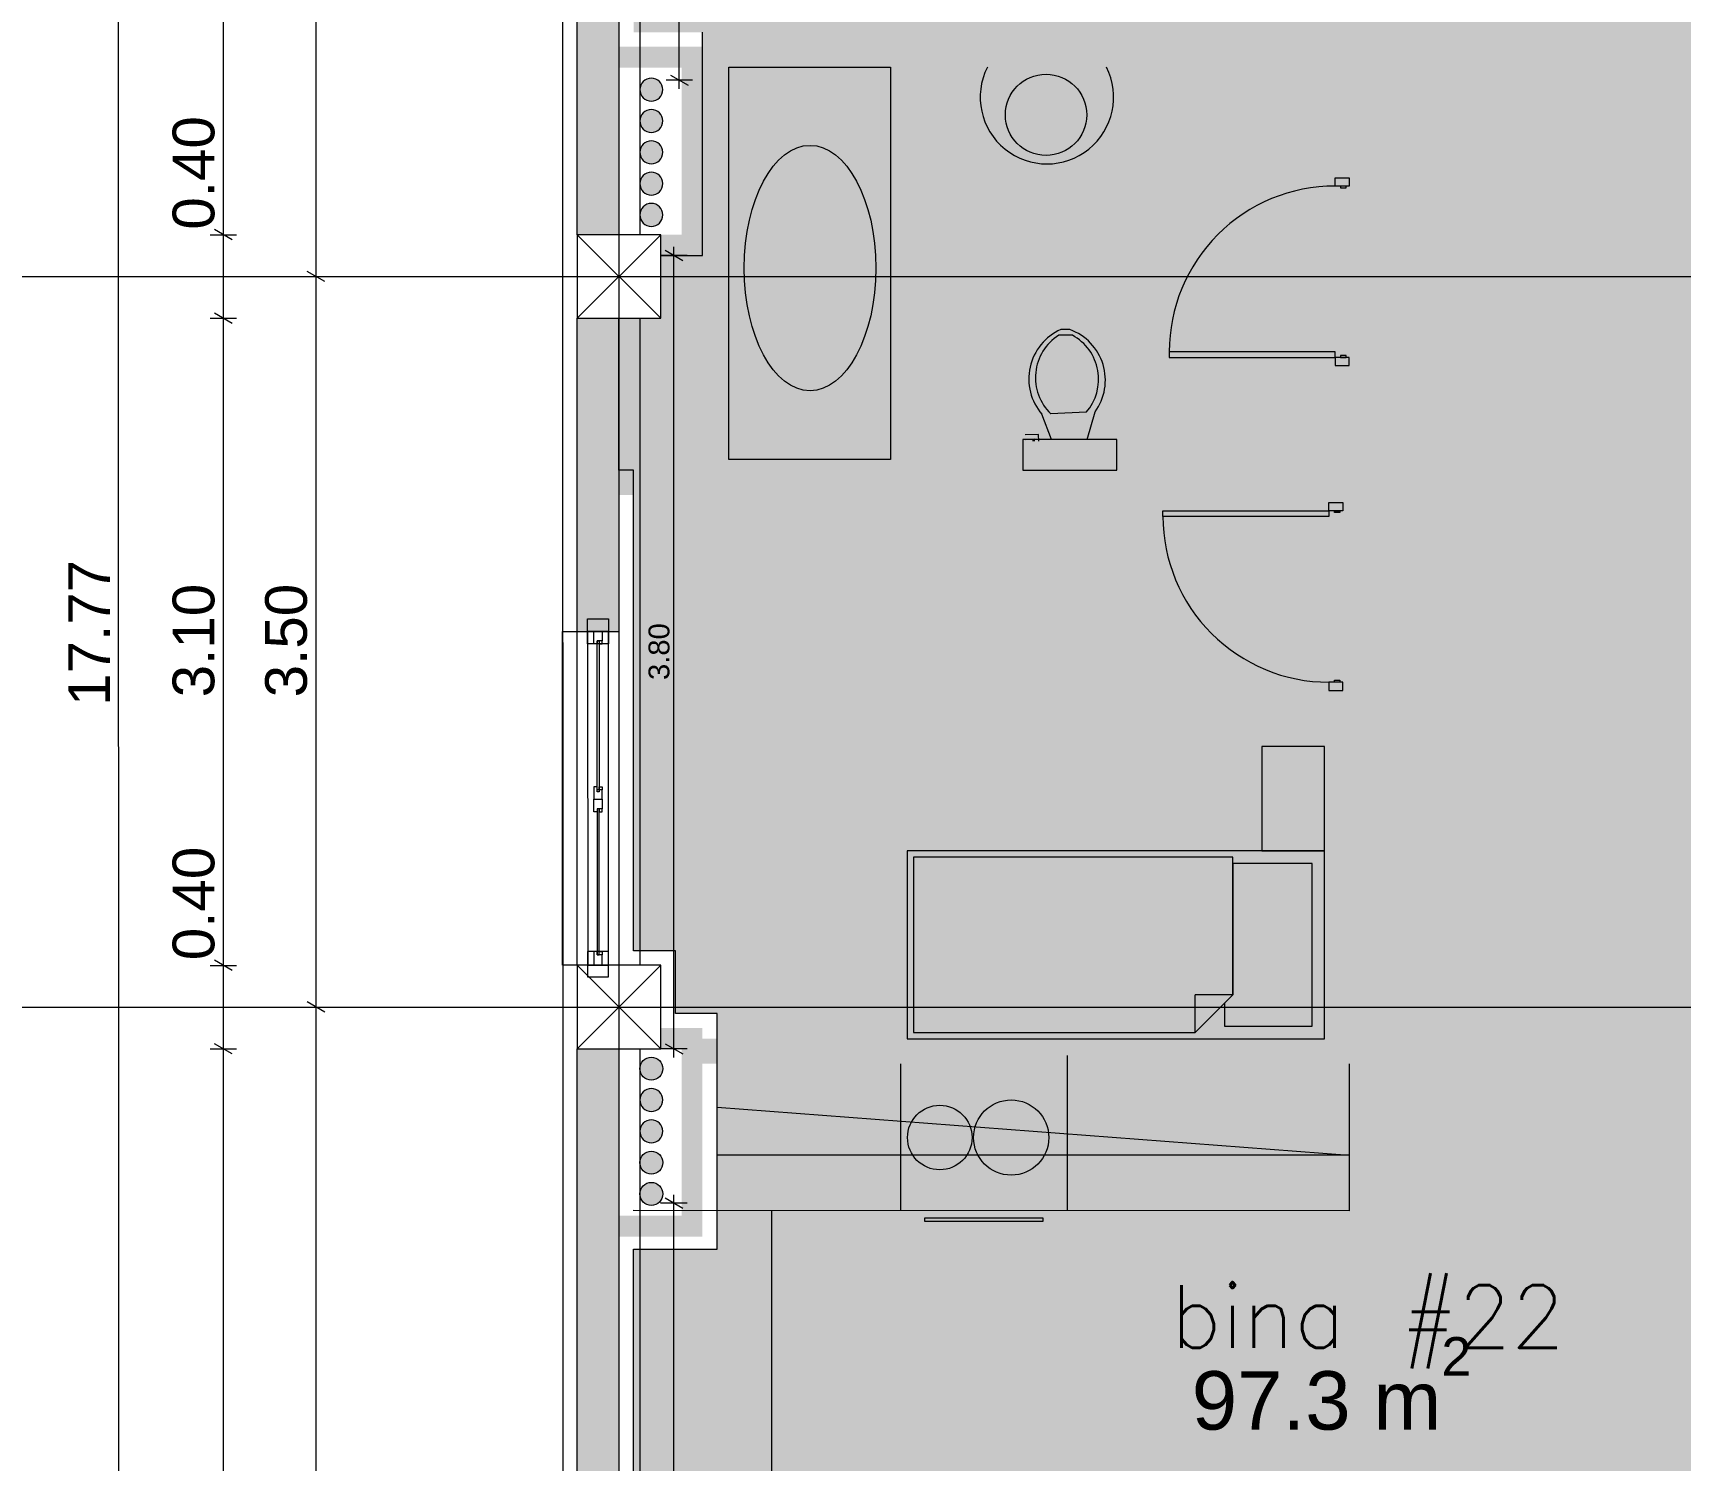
# Model space of a CAD drawing. Header units: millimetres. Extents: x 475616349 to 476941521, y 4620115302 to 4621446928.
# Drawn here: x 476494931 to 476502821, y 4620569665 to 4620576502 of the extents above; entities that cross this region are included whole.
import ezdxf

# ---------------------------------------------------------------- set-up
doc = ezdxf.new("R2010")
doc.units = ezdxf.units.MM
doc.header["$MEASUREMENT"] = 0
for name, color, linetype, lineweight in [('0_Pen_No__7_Pen_No__7_Pen_No__7', 7, 'Continuous', 0), ('2D Drafting - General_Pen_No__1_Pen_No__7', 7, 'Continuous', 0), ('2D Drafting - General_Pen_No__250_Pen_No__7_Pen_No__7', 7, 'Continuous', 0), ('2D Drafting - General_Pen_No__7_Pen_No__7_Pen_No__7', 7, 'Continuous', 0), ('Annotation - Text_Pen_No__7_Pen_No__142', 142, 'Continuous', 0), ('Doors_Pen_No__7_Pen_No__7_Pen_No__7', 7, 'Continuous', 0), ('G-Anno-Nplt_Pen_No__142', 142, 'Continuous', 0), ('G-Anno-Nplt_Pen_No__151', 151, 'Continuous', 0), ('G-Anno-Nplt_Pen_No__4', 7, 'Continuous', 0), ('kar-panjara_Pen_No__7_Pen_No__7_Pen_No__7', 7, 'Continuous', 0), ('New_0_Pen_No__7', 7, 'Continuous', 0), ('New_R03_Nakveti_Pen_No__4', 7, 'Continuous', 0), ('New_reg_nak_Pen_No__7', 7, 'Continuous', 0), ('New_zoma_Pen_No__4', 7, 'Continuous', 0), ('New_zoma_Pen_No__7', 7, 'Continuous', 0), ('shaxtebi da milebi_Pen_No__1_Pen_No__1_Pen_No__1', 1, 'Continuous', 0), ('shaxtebi da milebi_Pen_No__5_Pen_No__5_Pen_No__5', 5, 'Continuous', 0), ('zoma_Pen_No__142', 142, 'Continuous', 0), ('zoma_Pen_No__5_Pen_No__5', 5, 'Continuous', 0)]:
    doc.layers.add(name, color=color, linetype=linetype, lineweight=lineweight)
for name, color, linetype in [('New_R03_Nakveti', 7, 'Continuous'), ('New_zoma', 7, 'Continuous'), ('zoma', 7, 'Continuous')]:
    doc.layers.add(name, color=color, linetype=linetype)
doc.layers.add('shaxtebi da milebi_Pen_No__5_Pen_No__5_Pen_No__252', color=7, linetype='Continuous', lineweight=0, true_color=0x666666)
doc.styles.add('GENERATED_STYLE_1', font='arial.ttf')
doc.styles.add('GENERATED_STYLE_2', font='arial.ttf')
doc.dimstyles.new('GENERATED_STYLE__19', dxfattribs={"dimtxt": 100, "dimasz": 64.421331, "dimexe": 0.18, "dimexo": 3, "dimgap": 0.09, "dimtad": 1, "dimlfac": 0.001, "dimzin": 0, "dimdsep": 46, "dimtxsty": 'GENERATED_STYLE_1', "dimblk": 'ARROWHEAD_2', "dimblk1": 'ARROWHEAD_2', "dimblk2": 'ARROWHEAD_2', "dimcen": 0.09, "dimclrd": 7, "dimclre": 7, "dimclrt": 7, "dimadec": 0, "dimazin": 0, "dimtfac": 1, "dimtdec": 4, "dimtmove": 0, "dimatfit": 3, "dimfxl": 1, "dimtolj": 1, "dimtzin": 0, "dimarcsym": 0})
doc.dimstyles.new('GENERATED_STYLE__2', dxfattribs={"dimtxt": 200, "dimasz": 64.421331, "dimexe": 0.18, "dimexo": 3, "dimgap": 0.09, "dimtad": 1, "dimlfac": 0.001, "dimzin": 0, "dimdsep": 46, "dimtxsty": 'GENERATED_STYLE_2', "dimblk": 'ARROWHEAD_2', "dimblk1": 'ARROWHEAD_2', "dimblk2": 'ARROWHEAD_2', "dimcen": 0.09, "dimclrd": 142, "dimclre": 142, "dimclrt": 142, "dimadec": 0, "dimazin": 0, "dimtfac": 1, "dimtdec": 4, "dimtmove": 0, "dimatfit": 3, "dimfxl": 1, "dimtolj": 1, "dimtzin": 0, "dimarcsym": 0})

# ---------------------------------------------------------------- blocks, each defined once
blk = doc.blocks.new('Bed Layout 23_3')
at = {"layer": 'New_R03_Nakveti_Pen_No__4', "color": 7, "linetype": 'Continuous', "lineweight": 0}
for p, q in [((-450, 0), (-950, 0)), ((-950, 0), (-950, -300)), ((-450, -300), (-450, 0)), ((450, 0), (-450, 0)), ((-450, 0), (-450, -2000)), ((450, -2000), (450, 0)), ((-950, -300), (-450, -300)), ((240, -440), (240, -620)), ((420, -620), (240, -620)), ((-450, -2000), (450, -2000))]:
    blk.add_line(p, q, dxfattribs=at)
at = {"layer": 'New_R03_Nakveti_Pen_No__4', "color": 7, "linetype": 'Continuous', "lineweight": 0, "flags": 128}
for points in [[(240, -440), (280, -480), (390, -480), (390, -60), (-390, -60), (-390, -440)], [(-420, -1970), (420, -1970), (420, -620), (240, -440), (-420, -440)]]:
    blk.add_lwpolyline(points, close=True, dxfattribs=at)
blk = doc.blocks.new('*D1629', base_point=(476577134.1, 4620325125.7))
at = {"layer": 'zoma_Pen_No__142', "color": 142, "linetype": 'Continuous', "lineweight": 0, "transparency": 16777216}
for p, q in [((476496328.7, 4620582211.1), (476496243.9, 4620582260)), ((476496286.3, 4620582277), (476496286.3, 4620582235.6)), ((476496222.7, 4620582235.6), (476496349.9, 4620582235.6)), ((476496286.3, 4620582235.6), (476496286.3, 4620575335.6)), ((476496222.7, 4620575335.6), (476496349.9, 4620575335.6)), ((476496328.7, 4620575311.1), (476496243.9, 4620575360))]:
    blk.add_line(p, q, dxfattribs=at)
at = {"layer": 'zoma_Pen_No__142', "color": 142, "lineweight": 0, "transparency": 16777216, "insert": (476496246.3, 4620578519.5), "char_height": 200, "attachment_point": 7, "rotation": 90, "style": 'GENERATED_STYLE_2'}
blk.add_mtext('\\A1;{\\pql;\\fArial CYR|b0|i0|c204|p34;6.90}', dxfattribs=at)
blk = doc.blocks.new('ARROWHEAD_2')
at = {"color": 0, "linetype": 'Continuous', "lineweight": 0}
for p, q in [((0, 0), (-1, 0)), ((-0.38, -0.66), (0.38, 0.66))]:
    blk.add_line(p, q, dxfattribs=at)
blk = doc.blocks.new('*D1630', base_point=(476577134.1, 4620325125.7))
at = {"layer": 'zoma_Pen_No__142', "color": 142, "linetype": 'Continuous', "lineweight": 0, "transparency": 16777216}
for p, q in [((476496222.7, 4620575335.6), (476496349.9, 4620575335.6)), ((476496328.7, 4620575311.1), (476496243.9, 4620575360)), ((476496286.3, 4620575335.6), (476496286.3, 4620571835.6)), ((476496222.7, 4620571835.6), (476496349.9, 4620571835.6)), ((476496328.7, 4620571811.1), (476496243.9, 4620571860))]:
    blk.add_line(p, q, dxfattribs=at)
at = {"layer": 'zoma_Pen_No__142', "color": 142, "lineweight": 0, "transparency": 16777216, "insert": (476496246.3, 4620573319.5), "char_height": 200, "attachment_point": 7, "rotation": 90, "style": 'GENERATED_STYLE_2'}
blk.add_mtext('\\A1;{\\pql;\\fArial CYR|b0|i0|c204|p34;3.50}', dxfattribs=at)
blk = doc.blocks.new('*D1631', base_point=(476577134.1, 4620325125.7))
at = {"layer": 'zoma_Pen_No__142', "color": 142, "linetype": 'Continuous', "lineweight": 0, "transparency": 16777216}
for p, q in [((476496222.7, 4620571835.6), (476496349.9, 4620571835.6)), ((476496328.7, 4620571811.1), (476496243.9, 4620571860)), ((476496286.3, 4620571835.6), (476496286.3, 4620564935.6)), ((476496222.7, 4620564935.6), (476496349.9, 4620564935.6)), ((476496243.9, 4620564960), (476496328.7, 4620564911.1)), ((476496286.3, 4620564935.6), (476496286.3, 4620564894.1))]:
    blk.add_line(p, q, dxfattribs=at)
at = {"layer": 'zoma_Pen_No__142', "color": 142, "lineweight": 0, "transparency": 16777216, "insert": (476496246.3, 4620568119.5), "char_height": 200, "attachment_point": 7, "rotation": 90, "style": 'GENERATED_STYLE_2'}
blk.add_mtext('\\A1;{\\pql;\\fArial CYR|b0|i0|c204|p34;6.90}', dxfattribs=at)
blk = doc.blocks.new('*D1656', base_point=(476577134.1, 4620325125.7))
at = {"layer": 'zoma_Pen_No__142', "color": 142, "linetype": 'Continuous', "lineweight": 0, "transparency": 16777216}
for p, q in [((476495779.3, 4620582435.6), (476495906.4, 4620582435.6)), ((476495885.2, 4620582411.1), (476495800.5, 4620582460)), ((476495842.8, 4620582477), (476495842.8, 4620582435.6)), ((476495842.8, 4620582435.6), (476495842.9, 4620582035.6)), ((476495779.3, 4620582035.6), (476495906.4, 4620582035.6)), ((476495885.2, 4620582011.1), (476495800.5, 4620582060)), ((476495842.9, 4620582035.6), (476495842.9, 4620575535.6))]:
    blk.add_line(p, q, dxfattribs=at)
at = {"layer": 'zoma_Pen_No__142', "color": 142, "lineweight": 0, "transparency": 16777216, "insert": (476495802.8, 4620582460), "char_height": 200, "attachment_point": 7, "rotation": 90.00052, "style": 'GENERATED_STYLE_2'}
blk.add_mtext('\\A1;{\\pql;\\fArial CYR|b0|i0|c204|p34;0.40}', dxfattribs=at)
blk = doc.blocks.new('*D1657', base_point=(476577134.1, 4620325125.7))
at = {"layer": 'zoma_Pen_No__142', "color": 142, "linetype": 'Continuous', "lineweight": 0, "transparency": 16777216}
for p, q in [((476495779.3, 4620582035.6), (476495906.4, 4620582035.6)), ((476495885.2, 4620582011.1), (476495800.5, 4620582060)), ((476495842.9, 4620582035.6), (476495842.9, 4620575535.6)), ((476495885.3, 4620575511.1), (476495800.5, 4620575560))]:
    blk.add_line(p, q, dxfattribs=at)
at = {"layer": 'zoma_Pen_No__142', "color": 142, "lineweight": 0, "transparency": 16777216, "char_height": 200, "attachment_point": 7, "rotation": 90.00052, "style": 'GENERATED_STYLE_2'}
for s, insert in [('\\A1;{\\pql;\\fArial CYR|b0|i0|c204|p34;6.50}', (476495802.9, 4620578519.5)), ('\\A1;{\\pql;\\fArial CYR|b0|i0|c204|p34;0.40}', (476495802.9, 4620575560))]:
    blk.add_mtext(s, dxfattribs=dict(at, insert=insert))
blk = doc.blocks.new('*D1658', base_point=(476577134.1, 4620325125.7))
at = {"layer": 'zoma_Pen_No__142', "color": 142, "linetype": 'Continuous', "lineweight": 0, "transparency": 16777216}
for p, q in [((476495842.9, 4620582035.6), (476495842.9, 4620575535.6)), ((476495885.3, 4620575511.1), (476495800.5, 4620575560)), ((476495779.3, 4620575535.6), (476495906.5, 4620575535.6)), ((476495842.9, 4620575535.6), (476495842.9, 4620575135.6)), ((476495885.3, 4620575111.1), (476495800.5, 4620575160))]:
    blk.add_line(p, q, dxfattribs=at)
blk = doc.blocks.new('*D1659', base_point=(476577134.1, 4620325125.7))
at = {"layer": 'zoma_Pen_No__142', "color": 142, "linetype": 'Continuous', "lineweight": 0, "transparency": 16777216}
for p, q in [((476495842.9, 4620575535.6), (476495842.9, 4620575135.6)), ((476495885.3, 4620575111.1), (476495800.5, 4620575160)), ((476495779.3, 4620575135.6), (476495906.5, 4620575135.6)), ((476495842.9, 4620575135.6), (476495842.9, 4620572035.5)), ((476495779.4, 4620572035.5), (476495906.5, 4620572035.5)), ((476495885.3, 4620572011.1), (476495800.6, 4620572060)), ((476495842.9, 4620572035.5), (476495842.9, 4620571635.5))]:
    blk.add_line(p, q, dxfattribs=at)
at = {"layer": 'zoma_Pen_No__142', "color": 142, "lineweight": 0, "transparency": 16777216, "char_height": 200, "attachment_point": 7, "rotation": 90.00052, "style": 'GENERATED_STYLE_2'}
for s, insert in [('\\A1;{\\pql;\\fArial CYR|b0|i0|c204|p34;3.10}', (476495802.9, 4620573319.5)), ('\\A1;{\\pql;\\fArial CYR|b0|i0|c204|p34;0.40}', (476495802.9, 4620572060))]:
    blk.add_mtext(s, dxfattribs=dict(at, insert=insert))
blk = doc.blocks.new('*D1660', base_point=(476577134.1, 4620325125.7))
at = {"layer": 'zoma_Pen_No__142', "color": 142, "linetype": 'Continuous', "lineweight": 0, "transparency": 16777216}
for p, q in [((476495885.3, 4620572011.1), (476495800.6, 4620572060)), ((476495842.9, 4620572035.5), (476495842.9, 4620571635.5)), ((476495779.4, 4620571635.5), (476495906.5, 4620571635.5)), ((476495885.3, 4620571611.1), (476495800.6, 4620571660)), ((476495842.9, 4620571635.5), (476495843, 4620565135.5))]:
    blk.add_line(p, q, dxfattribs=at)
blk = doc.blocks.new('*D1661', base_point=(476577134.1, 4620325125.7))
at = {"layer": 'zoma_Pen_No__142', "color": 142, "linetype": 'Continuous', "lineweight": 0, "transparency": 16777216}
for p, q in [((476495885.3, 4620571611.1), (476495800.6, 4620571660)), ((476495842.9, 4620571635.5), (476495843, 4620565135.5))]:
    blk.add_line(p, q, dxfattribs=at)
blk = doc.blocks.new('*D1662', base_point=(476577134.1, 4620325125.7))
at = {"layer": 'zoma_Pen_No__142', "color": 142, "linetype": 'Continuous', "lineweight": 0, "transparency": 16777216}
for p, q in [((476495885.3, 4620571611.1), (476495800.6, 4620571660)), ((476495842.9, 4620571635.5), (476495843, 4620565135.5)), ((476495779.4, 4620565135.5), (476495906.6, 4620565135.5)), ((476495885.4, 4620565111.1), (476495800.6, 4620565160))]:
    blk.add_line(p, q, dxfattribs=at)
at = {"layer": 'zoma_Pen_No__142', "color": 142, "lineweight": 0, "transparency": 16777216, "char_height": 200, "attachment_point": 7, "rotation": 90.00052, "style": 'GENERATED_STYLE_2'}
for s, insert in [('\\A1;{\\pql;\\fArial CYR|b0|i0|c204|p34;6.50}', (476495803, 4620568119.5)), ('\\A1;{\\pql;\\fArial CYR|b0|i0|c204|p34;0.40}', (476495803, 4620565160))]:
    blk.add_mtext(s, dxfattribs=dict(at, insert=insert))
blk = doc.blocks.new('*D1664', base_point=(476577134.1, 4620325125.7))
at = {"layer": 'zoma_Pen_No__142', "color": 142, "linetype": 'Continuous', "lineweight": 0, "transparency": 16777216}
for p, q in [((476495276.5, 4620582505.5), (476495403.6, 4620582505.5)), ((476495382.5, 4620582481.1), (476495297.7, 4620582530)), ((476495340.1, 4620582547), (476495340.1, 4620582505.5)), ((476495340.1, 4620582505.5), (476495340.2, 4620564735.5)), ((476495276.7, 4620564735.5), (476495403.8, 4620564735.5)), ((476495297.9, 4620564760), (476495382.6, 4620564711.1)), ((476495340.2, 4620564735.5), (476495340.2, 4620564694.1))]:
    blk.add_line(p, q, dxfattribs=at)
at = {"layer": 'zoma_Pen_No__142', "color": 142, "lineweight": 0, "transparency": 16777216, "insert": (476495300.2, 4620573278.6), "char_height": 200, "attachment_point": 7, "rotation": 90.00052, "style": 'GENERATED_STYLE_2'}
blk.add_mtext('\\A1;{\\pql;\\fArial CYR|b0|i0|c204|p34;17.77}', dxfattribs=at)
blk = doc.blocks.new('*D1700', base_point=(476577134.1, 4620325125.7))
at = {"layer": 'New_zoma_Pen_No__4', "color": 7, "linetype": 'Continuous', "lineweight": 0, "transparency": 16777216}
for p, q in [((476498064.8, 4620570895.4), (476497937.7, 4620570895.4)), ((476498043.6, 4620570870.9), (476497958.9, 4620570919.8)), ((476498001.3, 4620570895.4), (476498001.3, 4620570936.8)), ((476498001.3, 4620566635.6), (476498001.3, 4620570895.4)), ((476498064.8, 4620566635.6), (476497937.7, 4620566635.6)), ((476497958.9, 4620566660), (476498043.6, 4620566611.1)), ((476498001.3, 4620566594.1), (476498001.3, 4620566635.6))]:
    blk.add_line(p, q, dxfattribs=at)
at = {"layer": 'New_zoma_Pen_No__7', "color": 7, "lineweight": 0, "transparency": 16777216, "insert": (476497981.3, 4620568632.4), "char_height": 100, "attachment_point": 7, "rotation": 90, "style": 'GENERATED_STYLE_1'}
blk.add_mtext('\\A1;{\\pql;\\fArial|b0|i0|c0|p34;4.26}', dxfattribs=at)
blk = doc.blocks.new('*D1708', base_point=(476577134.1, 4620325125.7))
at = {"layer": 'New_zoma_Pen_No__4', "color": 7, "linetype": 'Continuous', "lineweight": 0, "transparency": 16777216}
for p, q in [((476498069.8, 4620581111.1), (476497985.1, 4620581160)), ((476498027.4, 4620581135.6), (476498027.4, 4620581177)), ((476498091, 4620581135.6), (476497963.9, 4620581135.6)), ((476498027.4, 4620576275.8), (476498027.4, 4620581135.6)), ((476498091, 4620576275.8), (476497963.9, 4620576275.8)), ((476497985.1, 4620576300.2), (476498069.8, 4620576251.3)), ((476498027.4, 4620576234.3), (476498027.4, 4620576275.8))]:
    blk.add_line(p, q, dxfattribs=at)
at = {"layer": 'New_zoma_Pen_No__7', "color": 7, "lineweight": 0, "transparency": 16777216, "insert": (476498007.4, 4620578572.6), "char_height": 100, "attachment_point": 7, "rotation": 90, "style": 'GENERATED_STYLE_1'}
blk.add_mtext('\\A1;{\\pql;\\fArial|b0|i0|c0|p34;4.86}', dxfattribs=at)
blk = doc.blocks.new('*D1709', base_point=(476577134.1, 4620325125.7))
at = {"layer": 'New_zoma_Pen_No__4', "color": 7, "linetype": 'Continuous', "lineweight": 0, "transparency": 16777216}
for p, q in [((476498001.3, 4620575435.6), (476498001.3, 4620575477)), ((476498064.8, 4620575435.6), (476497937.7, 4620575435.6)), ((476498043.6, 4620575411.1), (476497958.9, 4620575460)), ((476498001.3, 4620571635.6), (476498001.3, 4620575435.6)), ((476498064.8, 4620571635.6), (476497937.7, 4620571635.6)), ((476497958.9, 4620571660), (476498043.6, 4620571611.1)), ((476498001.3, 4620571594.1), (476498001.3, 4620571635.6))]:
    blk.add_line(p, q, dxfattribs=at)
at = {"layer": 'New_zoma_Pen_No__7', "color": 7, "lineweight": 0, "transparency": 16777216, "insert": (476497981.3, 4620573402.5), "char_height": 100, "attachment_point": 7, "rotation": 90, "style": 'GENERATED_STYLE_1'}
blk.add_mtext('\\A1;{\\pql;\\fArial|b0|i0|c0|p34;3.80}', dxfattribs=at)

msp = doc.modelspace()

# ---------------------------------------------------------------- hatches: boundary and pattern name
at = {"layer": '2D Drafting - General_Pen_No__250_Pen_No__7_Pen_No__7', "linetype": 'Continuous', "lineweight": 0}
for points in [[(476497738.366, 4620582035.567), (476497538.366, 4620582035.567), (476497538.366, 4620575535.567), (476497738.366, 4620575535.567)], [(476501118.485, 4620575808.4), (476501238.485, 4620575808.403), (476501238.485, 4620576558.815), (476501118.485, 4620576558.815)], [(476497738.366, 4620576435.755), (476498138.366, 4620576435.755), (476498138.366, 4620575435.567), (476498038.366, 4620575435.567), (476497938.366, 4620575435.567), (476497938.366, 4620575535.567), (476498038.366, 4620575535.567), (476498038.366, 4620576335.567), (476497738.366, 4620576335.567)], [(476498138.366, 4620576435.755), (476498138.366, 4620576315.755), (476501118.485, 4620576315.755), (476501118.485, 4620576435.755)], [(476497738.366, 4620575135.567), (476497738.366, 4620573635.569), (476497538.366, 4620573635.569), (476497538.366, 4620575135.567)], [(476497738.366, 4620574288.403), (476501118.485, 4620574288.403), (476501118.485, 4620574252.49), (476501238.485, 4620574252.49), (476501238.485, 4620574908.403), (476501118.485, 4620574908.403), (476501118.485, 4620574408.403), (476497738.366, 4620574408.403)], [(476498138.366, 4620571683.911), (476498138.366, 4620571564.288), (476501118.485, 4620571564.288), (476501238.485, 4620571564.288), (476501238.485, 4620573352.49), (476501118.485, 4620573352.49), (476501118.485, 4620571683.911)], [(476497738.366, 4620570735.379), (476498138.366, 4620570735.379), (476498138.366, 4620571735.567), (476498038.366, 4620571735.567), (476497938.366, 4620571735.567), (476497938.366, 4620571635.567), (476498038.366, 4620571635.567), (476498038.366, 4620570835.567), (476497738.366, 4620570835.567)], [(476497738.366, 4620571635.567), (476497538.366, 4620571635.567), (476497538.366, 4620565135.567), (476497738.366, 4620565135.567)]]:
    msp.add_hatch(color=7, dxfattribs=at).paths.add_polyline_path(points)
at = {"layer": 'G-Anno-Nplt_Pen_No__151', "linetype": 'Continuous', "lineweight": 0, "true_color": 0x1f2f3f}
msp.add_hatch(color=169, dxfattribs=at).paths.add_polyline_path([(476497938.366, 4620575135.567), (476497938.366, 4620575435.567), (476498138.366, 4620575435.567), (476498138.366, 4620576505.755), (476497808.366, 4620576505.755), (476497808.366, 4620581065.567), (476501308.548, 4620581065.567), (476501308.548, 4620582165.567), (476504368.366, 4620582165.567), (476504368.366, 4620581965.567), (476504368.366, 4620578229.186), (476504368.366, 4620575305.567), (476504068.366, 4620575305.567), (476504068.366, 4620574466.266), (476504138.366, 4620574466.266), (476504138.366, 4620574364.549), (476504538.366, 4620574364.549), (476504538.366, 4620572035.567), (476504438.366, 4620572035.567), (476504438.366, 4620571755.567), (476504368.366, 4620571755.567), (476504368.366, 4620571565.567), (476504468.366, 4620571565.567), (476504468.366, 4620566705.567), (476497808.366, 4620566705.567), (476497808.366, 4620570675.379), (476498208.366, 4620570675.379), (476498208.366, 4620571805.567), (476498008.366, 4620571805.567), (476498008.366, 4620572105.567), (476497808.366, 4620572105.567), (476497808.366, 4620574408.403), (476497738.366, 4620574408.403), (476497738.366, 4620575135.567)])
at = {"layer": 'shaxtebi da milebi_Pen_No__1_Pen_No__1_Pen_No__1', "linetype": 'Continuous', "lineweight": 0}
for points in [[(476497893.366, 4620575685.567, -1), (476497893.366, 4620575575.567, -1)], [(476497893.366, 4620571485.567, 1), (476497893.366, 4620571595.567, 1)]]:
    msp.add_hatch(color=1, dxfattribs=at).paths.add_polyline_path(points)
at = {"layer": 'shaxtebi da milebi_Pen_No__5_Pen_No__5_Pen_No__252', "linetype": 'Continuous', "lineweight": 0, "true_color": 0x666666}
for points in [[(476497893.366, 4620576285.567, 1), (476497893.366, 4620576175.567, 1)], [(476497893.366, 4620570885.567, -1), (476497893.366, 4620570995.567, -1)]]:
    msp.add_hatch(color=251, dxfattribs=at).paths.add_polyline_path(points)
at = {"layer": 'shaxtebi da milebi_Pen_No__5_Pen_No__5_Pen_No__5', "linetype": 'Continuous', "lineweight": 0}
for points in [[(476497893.366, 4620576135.567, 1), (476497893.366, 4620576025.567, 1)], [(476497893.366, 4620575985.567, 1), (476497893.366, 4620575875.567, 1)], [(476497893.366, 4620575835.567, 1), (476497893.366, 4620575725.567, 1)], [(476497893.366, 4620571445.567, 1), (476497893.366, 4620571335.567, 1)], [(476497893.366, 4620571295.567, 1), (476497893.366, 4620571185.567, 1)], [(476497893.366, 4620571035.567, -1), (476497893.366, 4620571145.567, -1)]]:
    msp.add_hatch(color=5, dxfattribs=at).paths.add_polyline_path(points)

# ---------------------------------------------------------------- linework, layer by layer
at = {"layer": '0_Pen_No__7_Pen_No__7_Pen_No__7', "color": 7, "linetype": 'Continuous', "lineweight": 0}
for p, q in [((476499810.876, 4620574554.454), (476499764.557, 4620574675.509)), ((476499976.527, 4620574684.776), (476499806.951, 4620574677.363)), ((476499980.785, 4620574554.454), (476500018.921, 4620574686.629)), ((476499747.53, 4620574579.196), (476499683.94, 4620574576.416)), ((476499684.866, 4620574555.219), (476499727.26, 4620574557.073)), ((476499722.591, 4620574546.25), (476499722.128, 4620574556.848)), ((476499727.26, 4620574557.073), (476499727.723, 4620574546.474)), ((476499748.92, 4620574547.401), (476499747.53, 4620574579.196))]:
    msp.add_line(p, q, dxfattribs=at)
at = {"layer": '0_Pen_No__7_Pen_No__7_Pen_No__7', "color": 7, "linetype": 'Continuous', "lineweight": 0, "flags": 128}
for points in [[(476499898.137, 4620575081.215), (476499855.047, 4620575081.215)], [(476499910.35, 4620575053.916), (476499845.19, 4620575053.916)]]:
    msp.add_lwpolyline(points, dxfattribs=at)
msp.add_lwpolyline([(476499672.284, 4620574408.403), (476500122.72, 4620574408.403), (476500122.72, 4620574554.454), (476499672.284, 4620574554.454)], close=True, dxfattribs=at)
at = {"layer": '0_Pen_No__7_Pen_No__7_Pen_No__7', "color": 7, "linetype": 'Continuous', "lineweight": 0}
msp.add_circle((476499784.023, 4620576109.902), 194.708, dxfattribs=at)
for centre, radius, start, end in [((476499788.339, 4620576194.387), 319.521, 153.2098825, 26.7901175), ((476499959.318, 4620574845.014), 258.192, 113.8191837, 221.0340773), ((476499810.112, 4620574838.491), 258.193, 323.9724701, 70.0664543), ((476499973.521, 4620574850.666), 240.373, 122.2682773, 226.135453), ((476499795.47, 4620574842.882), 240.373, 318.871088, 61.450167)]:
    msp.add_arc(centre, radius, start, end, dxfattribs=at)
at = {"layer": '2D Drafting - General_Pen_No__1_Pen_No__7', "color": 7, "linetype": 'Continuous', "lineweight": 0}
for p, q in [((476497538.366, 4620575135.567), (476497938.366, 4620575535.567)), ((476497938.366, 4620575135.567), (476497538.366, 4620575535.567)), ((476497538.366, 4620571635.567), (476497938.366, 4620572035.567)), ((476497938.366, 4620571635.567), (476497538.366, 4620572035.567))]:
    msp.add_line(p, q, dxfattribs=at)
at = {"layer": '2D Drafting - General_Pen_No__1_Pen_No__7', "color": 7, "linetype": 'Continuous', "lineweight": 0, "flags": 128}
for points in [[(476497538.366, 4620575535.567), (476497538.366, 4620582035.567), (476497838.366, 4620582035.567), (476497838.366, 4620575535.567)], [(476497538.366, 4620575135.567), (476497938.366, 4620575135.567), (476497938.366, 4620575535.567), (476497538.366, 4620575535.567)], [(476497538.366, 4620572035.567), (476497538.366, 4620575135.567), (476497838.366, 4620575135.567), (476497838.366, 4620572035.567)], [(476497538.366, 4620571635.567), (476497938.366, 4620571635.567), (476497938.366, 4620572035.567), (476497538.366, 4620572035.567)], [(476497538.366, 4620565135.567), (476497538.366, 4620571635.567), (476497838.366, 4620571635.567), (476497838.366, 4620565135.567)]]:
    msp.add_lwpolyline(points, close=True, dxfattribs=at)
at = {"layer": '2D Drafting - General_Pen_No__7_Pen_No__7_Pen_No__7', "color": 7, "linetype": 'Continuous', "lineweight": 0}
for centre, start, end in [((476501168.515, 4620574974.579), 89.9998025, 180.001484), ((476501138.526, 4620574186.314), 179.998516, 270.0001975)]:
    msp.add_arc(centre, 794.311, start, end, dxfattribs=at)
at = {"layer": 'Doors_Pen_No__7_Pen_No__7_Pen_No__7', "color": 7, "linetype": 'Continuous', "lineweight": 0, "flags": 128}
for points in [[(476501236.25, 4620575808.403), (476501236.251, 4620575768.892), (476501168.518, 4620575768.89), (476501168.517, 4620575808.401)], [(476501221.851, 4620575760.002), (476501221.851, 4620575768.891), (476501195.185, 4620575768.891), (476501195.185, 4620575760.002)], [(476501168.516, 4620574947.912), (476501168.515, 4620574974.579), (476500374.204, 4620574974.558), (476500374.205, 4620574947.892)], [(476501236.25, 4620574908.403), (476501236.249, 4620574947.914), (476501168.516, 4620574947.912), (476501168.517, 4620574908.401)], [(476501221.849, 4620574947.913), (476501221.849, 4620574956.802), (476501195.182, 4620574956.802), (476501195.182, 4620574947.913)], [(476501138.527, 4620574212.98), (476501138.526, 4620574186.314), (476500344.215, 4620574186.334), (476500344.216, 4620574213.001)], [(476501206.261, 4620574252.49), (476501206.26, 4620574212.979), (476501138.527, 4620574212.98), (476501138.528, 4620574252.491)], [(476501191.86, 4620574212.979), (476501191.86, 4620574204.09), (476501165.193, 4620574204.091), (476501165.194, 4620574212.98)], [(476501206.261, 4620573352.49), (476501206.262, 4620573392.001), (476501138.529, 4620573392.002), (476501138.528, 4620573352.491)], [(476501191.863, 4620573400.89), (476501191.862, 4620573392.001), (476501165.196, 4620573392.002), (476501165.196, 4620573400.891)]]:
    msp.add_lwpolyline(points, close=True, dxfattribs=at)
at = {"layer": 'G-Anno-Nplt_Pen_No__4', "color": 7, "linetype": 'Continuous', "lineweight": 0, "flags": 128}
msp.add_lwpolyline([(476504468.366, 4620566705.567), (476497808.366, 4620566705.567), (476497808.366, 4620570675.379), (476498208.366, 4620570675.379), (476498208.366, 4620571805.567), (476498008.366, 4620571805.567), (476498008.366, 4620572105.567), (476497808.366, 4620572105.567), (476497808.366, 4620574408.403), (476497738.366, 4620574408.403), (476497738.366, 4620575135.567), (476497938.366, 4620575135.567), (476497938.366, 4620575435.567), (476498138.366, 4620575435.567), (476498138.366, 4620576505.755)], dxfattribs=at)
at = {"layer": 'kar-panjara_Pen_No__7_Pen_No__7_Pen_No__7', "color": 7, "linetype": 'Continuous', "lineweight": 0, "flags": 128}
for points in [[(476497588.318, 4620573575.894), (476497588.318, 4620573695.894), (476497688.318, 4620573695.894), (476497688.318, 4620573575.894)], [(476497688.317, 4620572035.567), (476497688.262, 4620573635.569), (476497588.317, 4620573635.569), (476497588.372, 4620572035.567)], [(476497658.202, 4620573635.569), (476497658.202, 4620573590.569), (476497643.202, 4620573590.569), (476497633.202, 4620573590.569), (476497633.202, 4620573575.894), (476497618.202, 4620573575.894), (476497618.202, 4620573635.569)], [(476497643.202, 4620573590.569), (476497643.202, 4620572866.728), (476497633.202, 4620572866.728), (476497633.202, 4620573590.569)], [(476497658.202, 4620573575.894), (476497658.202, 4620573590.569), (476497643.202, 4620573590.569), (476497643.202, 4620573575.894)], [(476497658.202, 4620572830.997), (476497658.202, 4620572875.997), (476497643.202, 4620572875.997), (476497633.202, 4620572875.997), (476497633.202, 4620572890.997), (476497618.202, 4620572890.997), (476497618.202, 4620572830.997)], [(476497658.202, 4620572890.997), (476497658.202, 4620572875.997), (476497643.202, 4620572875.997), (476497643.202, 4620572890.997)], [(476497658.202, 4620572830.997), (476497658.202, 4620572785.997), (476497643.202, 4620572785.997), (476497633.202, 4620572785.997), (476497633.202, 4620572770.997), (476497618.202, 4620572770.997), (476497618.202, 4620572830.997)], [(476497643.202, 4620572085.997), (476497643.202, 4620572785.997), (476497633.202, 4620572785.997), (476497633.202, 4620572085.997)], [(476497658.202, 4620572770.997), (476497658.202, 4620572785.997), (476497643.202, 4620572785.997), (476497643.202, 4620572770.997)], [(476497588.318, 4620572100.997), (476497588.318, 4620571980.997), (476497688.318, 4620571980.997), (476497688.318, 4620572100.997)], [(476497658.202, 4620572035.567), (476497658.202, 4620572085.997), (476497643.202, 4620572085.997), (476497633.202, 4620572085.997), (476497633.202, 4620572100.997), (476497618.202, 4620572100.997), (476497618.202, 4620572035.567)], [(476497658.202, 4620572100.997), (476497658.202, 4620572085.997), (476497643.202, 4620572085.997), (476497643.202, 4620572100.997)]]:
    msp.add_lwpolyline(points, close=True, dxfattribs=at)
at = {"layer": 'New_0_Pen_No__7', "color": 7, "linetype": 'Continuous', "lineweight": 0}
for points in [[(476499038.485, 4620574458.403), (476498263.888, 4620574458.403), (476498263.888, 4620576338.403), (476499038.485, 4620576338.403)], [(476499201.232, 4620570824.509), (476499201.232, 4620570809.679), (476499770.705, 4620570809.679), (476499770.705, 4620570824.509)]]:
    msp.add_lwpolyline(points, close=True, dxfattribs=at)
for points in [[(476499886.724, 4620570859.163), (476499886.724, 4620571602.819)], [(476501236.77, 4620571564.288), (476501236.77, 4620571059.163), (476501236.77, 4620570859.163), (476497806.651, 4620570860.944)], [(476499086.724, 4620571564.288), (476499086.724, 4620570859.163)], [(476498208.366, 4620571355.643), (476501236.77, 4620571125.48)], [(476501236.77, 4620571125.48), (476498208.366, 4620571125.48)], [(476498468.819, 4620570859.163), (476498468.819, 4620568944.052)]]:
    msp.add_lwpolyline(points, dxfattribs=at)
for centre, radius in [((476499275.005, 4620571210.59), 154.555), ((476499617.143, 4620571210.59), 179.972)]:
    msp.add_circle(centre, radius, dxfattribs=at)
msp.add_ellipse((476498653.458, 4620575376.04), major_axis=(0, 587.679), ratio=0.5365872, dxfattribs=at)
at = {"layer": 'New_reg_nak_Pen_No__7', "color": 7, "linetype": 'Continuous', "lineweight": 0, "flags": 128}
msp.add_lwpolyline([(476497938.366, 4620582505.567), (476497468.365, 4620582505.567), (476497468.626, 4620564665.563), (476498638.367, 4620564665.58), (476498638.366, 4620564735.577)], dxfattribs=at)
msp.add_lwpolyline([(476497738.344, 4620572035.567), (476497468.322, 4620572035.567), (476497468.322, 4620573635.569), (476497738.344, 4620573635.569)], close=True, dxfattribs=at)
at = {"layer": 'shaxtebi da milebi_Pen_No__1_Pen_No__1_Pen_No__1', "color": 1, "linetype": 'Continuous', "lineweight": 0, "flags": 128}
for points in [[(476497893.366, 4620575685.567, 1), (476497893.366, 4620575575.567, 1)], [(476497893.366, 4620571485.567, -1), (476497893.366, 4620571595.567, -1)]]:
    msp.add_lwpolyline(points, format="xyb", close=True, dxfattribs=at)
at = {"layer": 'shaxtebi da milebi_Pen_No__5_Pen_No__5_Pen_No__252', "color": 251, "linetype": 'Continuous', "lineweight": 0, "true_color": 0x666666, "flags": 128}
for points in [[(476497893.366, 4620576285.567, 1), (476497893.366, 4620576175.567, 1)], [(476497893.366, 4620570885.567, -1), (476497893.366, 4620570995.567, -1)]]:
    msp.add_lwpolyline(points, format="xyb", close=True, dxfattribs=at)
at = {"layer": 'shaxtebi da milebi_Pen_No__5_Pen_No__5_Pen_No__5', "color": 5, "linetype": 'Continuous', "lineweight": 0, "flags": 128}
for points in [[(476497893.366, 4620576135.567, 1), (476497893.366, 4620576025.567, 1)], [(476497893.366, 4620575985.567, 1), (476497893.366, 4620575875.567, 1)], [(476497893.366, 4620575835.567, 1), (476497893.366, 4620575725.567, 1)], [(476497893.366, 4620571445.567, 1), (476497893.366, 4620571335.567, 1)], [(476497893.366, 4620571295.567, 1), (476497893.366, 4620571185.567, 1)], [(476497893.366, 4620571035.567, -1), (476497893.366, 4620571145.567, -1)]]:
    msp.add_lwpolyline(points, format="xyb", close=True, dxfattribs=at)
at = {"layer": 'zoma_Pen_No__5_Pen_No__5', "color": 5, "linetype": 'Continuous', "lineweight": 0}
for p, q in [((476497738.366, 4620585945.164), (476497738.366, 4620561234.358)), ((476493657.815, 4620575335.567), (476543544.196, 4620575335.567)), ((476493657.815, 4620575335.567), (476543544.196, 4620575335.567)), ((476493657.815, 4620571835.567), (476543544.196, 4620571835.567)), ((476493657.815, 4620571835.567), (476543544.196, 4620571835.567))]:
    msp.add_line(p, q, dxfattribs=at)

# ---------------------------------------------------------------- block references
at = {"layer": 'New_R03_Nakveti', "color": 7, "linetype": 'Continuous', "lineweight": 0, "zscale": 1000, "rotation": 270}
msp.add_blockref('Bed Layout 23_3', (476501118.485, 4620572133.911), dxfattribs=at)

# ---------------------------------------------------------------- texts
at = {"layer": 'Annotation - Text_Pen_No__7_Pen_No__142', "color": 142, "linetype": 'Continuous', "lineweight": 0, "insert": (476501325.069, 4620570503.788), "char_height": 300, "attachment_point": 2}
msp.add_mtext('\\A1;{\\pqc;\\Ftxt.shx;bina #\\Ftxt.shx;22}', dxfattribs=at)
at = {"layer": 'G-Anno-Nplt_Pen_No__142', "color": 142, "lineweight": 0, "insert": (476500482.006, 4620569807.182), "char_height": 280, "attachment_point": 7, "style": 'GENERATED_STYLE_1'}
msp.add_mtext('{\\fArial|b0|i0|c0|p34;97.3 m{\\H0.66x;\\S2^  ;}}', dxfattribs=at)

# ---------------------------------------------------------------- dimensions: what is measured, and where the dimension line sits
at = {"layer": 'New_zoma', "color": 7, "linetype": 'Continuous', "lineweight": 0}
for base, p1, p2, picture, middle in [((476498027.443, 4620581135.567), (476497738.366, 4620576275.755), (476497738.656, 4620581135.567), '*D1708', (476497957.443, 4620578702.515)), ((476498001.253, 4620575435.567), (476497938.366, 4620571635.567), (476498138.366, 4620575435.567), '*D1709', (476497931.253, 4620573532.42)), ((476498001.253, 4620570895.379), (476497738.366, 4620566635.567), (476498138.366, 4620570895.379), '*D1700', (476497931.253, 4620568762.326))]:
    dim = msp.add_linear_dim(base=base, p1=p1, p2=p2, angle=90, dimstyle='GENERATED_STYLE__19', dxfattribs=at)
    dim.commit()
    dim.dimension.update_dxf_attribs({"geometry": picture, "text_midpoint": middle, "dimtype": 160, "text_rotation": 90})
at = {"layer": 'zoma', "color": 142, "linetype": 'Continuous', "lineweight": 0}
for base, p1, p2, angle, picture, middle, turn in [((476495842.852, 4620582035.552), (476497538.366, 4620582435.567), (476497538.366, 4620582035.567), 270.0005172, '*D1656', (476495702.846, 4620582719.812), 90.0005172), ((476495340.233, 4620564735.547), (476497468.365, 4620582505.567), (476497538.366, 4620564735.567), 270.0005172, '*D1664', (476495200.153, 4620573614.604), 90.0005172), ((476496286.278, 4620575335.567), (476497738.366, 4620582235.567), (476497738.366, 4620575335.567), 270, '*D1629', (476496146.278, 4620578779.274), 90), ((476495842.911, 4620575535.552), (476497538.366, 4620582035.567), (476497538.366, 4620575535.567), 270.0005172, '*D1657', (476495702.882, 4620578779.257), 90.0005172), ((476495842.915, 4620575135.552), (476497538.366, 4620575535.567), (476497538.366, 4620575135.567), 270.0005172, '*D1658', (476495702.909, 4620575819.812), 90.0005172), ((476495842.943, 4620572035.549), (476497538.366, 4620575135.567), (476497838.366, 4620572035.567), 270.0005172, '*D1659', (476495702.929, 4620573579.256), 90.0005172), ((476496286.278, 4620571835.567), (476497738.366, 4620575335.567), (476495340.169, 4620571835.567), 270, '*D1630', (476496146.278, 4620573579.274), 90), ((476495842.946, 4620571635.549), (476497838.366, 4620572035.567), (476497838.366, 4620571635.567), 270.0005172, '*D1660', (476495702.94, 4620572319.81), 90.0005172), ((476496286.278, 4620564935.567), (476495340.169, 4620571835.567), (476496354.111, 4620564935.567), 270, '*D1631', (476496146.278, 4620568379.274), 90), ((476495843.005, 4620565135.55), (476495842.946, 4620571635.549), (476497738.366, 4620565135.567), 270.0005172, '*D1662', (476495702.976, 4620568379.255), 90.0005172), ((476495842.946, 4620571635.549), (476497838.366, 4620571635.567), (476495842.946, 4620571635.549), 270.0005172, '*D1661', (476495702.946, 4620571629.255), 90.0005172)]:
    dim = msp.add_linear_dim(base=base, p1=p1, p2=p2, angle=angle, dimstyle='GENERATED_STYLE__2', dxfattribs=at)
    dim.commit()
    dim.dimension.update_dxf_attribs({"geometry": picture, "text_midpoint": middle, "dimtype": 160, "text_rotation": turn})

doc.saveas('drawing.dxf')
